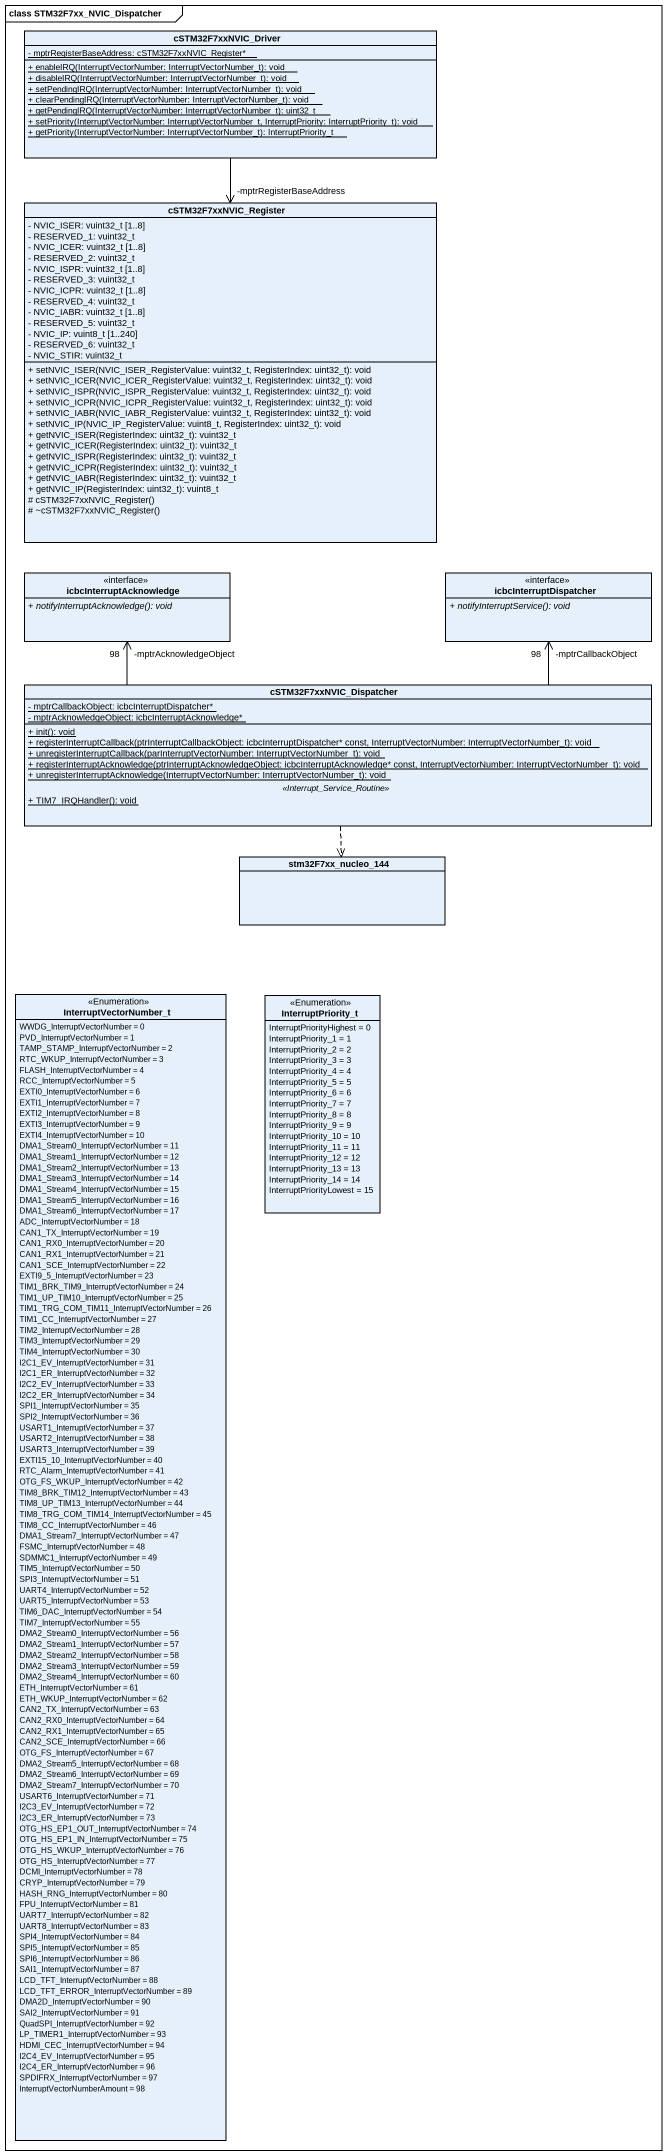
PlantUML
@startuml
mainframe class STM32F7xx_NVIC_Dispatcher
hide circle
hide empty members
skinparam classAttributeIconSize 0
class cSTM32F7xxNVIC_Driver {
  {static} - mptrRegisterBaseAddress: cSTM32F7xxNVIC_Register*
  {static} + enableIRQ(InterruptVectorNumber: InterruptVectorNumber_t): void
  {static} + disableIRQ(InterruptVectorNumber: InterruptVectorNumber_t): void
  {static} + setPendingIRQ(InterruptVectorNumber: InterruptVectorNumber_t): void
  {static} + clearPendingIRQ(InterruptVectorNumber: InterruptVectorNumber_t): void
  {static} + getPendingIRQ(InterruptVectorNumber: InterruptVectorNumber_t): uint32_t
  {static} + setPriority(InterruptVectorNumber: InterruptVectorNumber_t, InterruptPriority: InterruptPriority_t): void
  {static} + getPriority(InterruptVectorNumber: InterruptVectorNumber_t): InterruptPriority_t
}
class cSTM32F7xxNVIC_Register {
  - NVIC_ISER: vuint32_t [1..8]
  - RESERVED_1: vuint32_t
  - NVIC_ICER: vuint32_t [1..8]
  - RESERVED_2: vuint32_t
  - NVIC_ISPR: vuint32_t [1..8]
  - RESERVED_3: vuint32_t
  - NVIC_ICPR: vuint32_t [1..8]
  - RESERVED_4: vuint32_t
  - NVIC_IABR: vuint32_t [1..8]
  - RESERVED_5: vuint32_t
  - NVIC_IP: vuint8_t [1..240]
  - RESERVED_6: vuint32_t
  - NVIC_STIR: vuint32_t
  + setNVIC_ISER(NVIC_ISER_RegisterValue: vuint32_t, RegisterIndex: uint32_t): void
  + setNVIC_ICER(NVIC_ICER_RegisterValue: vuint32_t, RegisterIndex: uint32_t): void
  + setNVIC_ISPR(NVIC_ISPR_RegisterValue: vuint32_t, RegisterIndex: uint32_t): void
  + setNVIC_ICPR(NVIC_ICPR_RegisterValue: vuint32_t, RegisterIndex: uint32_t): void
  + setNVIC_IABR(NVIC_IABR_RegisterValue: vuint32_t, RegisterIndex: uint32_t): void
  + setNVIC_IP(NVIC_IP_RegisterValue: vuint8_t, RegisterIndex: uint32_t): void
  + getNVIC_ISER(RegisterIndex: uint32_t): vuint32_t
  + getNVIC_ICER(RegisterIndex: uint32_t): vuint32_t
  + getNVIC_ISPR(RegisterIndex: uint32_t): vuint32_t
  + getNVIC_ICPR(RegisterIndex: uint32_t): vuint32_t
  + getNVIC_IABR(RegisterIndex: uint32_t): vuint32_t
  + getNVIC_IP(RegisterIndex: uint32_t): vuint8_t
  # cSTM32F7xxNVIC_Register()
  # ~cSTM32F7xxNVIC_Register()
}
class icbcInterruptAcknowledge <<interface>> {
  {abstract} + notifyInterruptAcknowledge(): void
}
class icbcInterruptDispatcher <<interface>> {
  {abstract} + notifyInterruptService(): void
}
class cSTM32F7xxNVIC_Dispatcher {
  {static} - mptrCallbackObject: icbcInterruptDispatcher*
  {static} - mptrAcknowledgeObject: icbcInterruptAcknowledge*
  --
  {static} + init(): void
  {static} + registerInterruptCallback(ptrInterruptCallbackObject: icbcInterruptDispatcher* const, InterruptVectorNumber: InterruptVectorNumber_t): void
  {static} + unregisterInterruptCallback(parInterruptVectorNumber: InterruptVectorNumber_t): void
  {static} + registerInterruptAcknowledge(ptrInterruptAcknowledgeObject: icbcInterruptAcknowledge* const, InterruptVectorNumber: InterruptVectorNumber_t): void
  {static} + unregisterInterruptAcknowledge(InterruptVectorNumber: InterruptVectorNumber_t): void
  .. <<Interrupt_Service_Routine>> ..
  {static} + TIM7_IRQHandler(): void
}
class stm32F7xx_nucleo_144
enum InterruptVectorNumber_t <<Enumeration>> {
  WWDG_InterruptVectorNumber = 0
  PVD_InterruptVectorNumber = 1
  TAMP_STAMP_InterruptVectorNumber = 2
  RTC_WKUP_InterruptVectorNumber = 3
  FLASH_InterruptVectorNumber = 4
  RCC_InterruptVectorNumber = 5
  EXTI0_InterruptVectorNumber = 6
  EXTI1_InterruptVectorNumber = 7
  EXTI2_InterruptVectorNumber = 8
  EXTI3_InterruptVectorNumber = 9
  EXTI4_InterruptVectorNumber = 10
  DMA1_Stream0_InterruptVectorNumber = 11
  DMA1_Stream1_InterruptVectorNumber = 12
  DMA1_Stream2_InterruptVectorNumber = 13
  DMA1_Stream3_InterruptVectorNumber = 14
  DMA1_Stream4_InterruptVectorNumber = 15
  DMA1_Stream5_InterruptVectorNumber = 16
  DMA1_Stream6_InterruptVectorNumber = 17
  ADC_InterruptVectorNumber = 18
  CAN1_TX_InterruptVectorNumber = 19
  CAN1_RX0_InterruptVectorNumber = 20
  CAN1_RX1_InterruptVectorNumber = 21
  CAN1_SCE_InterruptVectorNumber = 22
  EXTI9_5_InterruptVectorNumber = 23
  TIM1_BRK_TIM9_InterruptVectorNumber = 24
  TIM1_UP_TIM10_InterruptVectorNumber = 25
  TIM1_TRG_COM_TIM11_InterruptVectorNumber = 26
  TIM1_CC_InterruptVectorNumber = 27
  TIM2_InterruptVectorNumber = 28
  TIM3_InterruptVectorNumber = 29
  TIM4_InterruptVectorNumber = 30
  I2C1_EV_InterruptVectorNumber = 31
  I2C1_ER_InterruptVectorNumber = 32
  I2C2_EV_InterruptVectorNumber = 33
  I2C2_ER_InterruptVectorNumber = 34
  SPI1_InterruptVectorNumber = 35
  SPI2_InterruptVectorNumber = 36
  USART1_InterruptVectorNumber = 37
  USART2_InterruptVectorNumber = 38
  USART3_InterruptVectorNumber = 39
  EXTI15_10_InterruptVectorNumber = 40
  RTC_Alarm_InterruptVectorNumber = 41
  OTG_FS_WKUP_InterruptVectorNumber = 42
  TIM8_BRK_TIM12_InterruptVectorNumber = 43
  TIM8_UP_TIM13_InterruptVectorNumber = 44
  TIM8_TRG_COM_TIM14_InterruptVectorNumber = 45
  TIM8_CC_InterruptVectorNumber = 46
  DMA1_Stream7_InterruptVectorNumber = 47
  FSMC_InterruptVectorNumber = 48
  SDMMC1_InterruptVectorNumber = 49
  TIM5_InterruptVectorNumber = 50
  SPI3_InterruptVectorNumber = 51
  UART4_InterruptVectorNumber = 52
  UART5_InterruptVectorNumber = 53
  TIM6_DAC_InterruptVectorNumber = 54
  TIM7_InterruptVectorNumber = 55
  DMA2_Stream0_InterruptVectorNumber = 56
  DMA2_Stream1_InterruptVectorNumber = 57
  DMA2_Stream2_InterruptVectorNumber = 58
  DMA2_Stream3_InterruptVectorNumber = 59
  DMA2_Stream4_InterruptVectorNumber = 60
  ETH_InterruptVectorNumber = 61
  ETH_WKUP_InterruptVectorNumber = 62
  CAN2_TX_InterruptVectorNumber = 63
  CAN2_RX0_InterruptVectorNumber = 64
  CAN2_RX1_InterruptVectorNumber = 65
  CAN2_SCE_InterruptVectorNumber = 66
  OTG_FS_InterruptVectorNumber = 67
  DMA2_Stream5_InterruptVectorNumber = 68
  DMA2_Stream6_InterruptVectorNumber = 69
  DMA2_Stream7_InterruptVectorNumber = 70
  USART6_InterruptVectorNumber = 71
  I2C3_EV_InterruptVectorNumber = 72
  I2C3_ER_InterruptVectorNumber = 73
  OTG_HS_EP1_OUT_InterruptVectorNumber = 74
  OTG_HS_EP1_IN_InterruptVectorNumber = 75
  OTG_HS_WKUP_InterruptVectorNumber = 76
  OTG_HS_InterruptVectorNumber = 77
  DCMI_InterruptVectorNumber = 78
  CRYP_InterruptVectorNumber = 79
  HASH_RNG_InterruptVectorNumber = 80
  FPU_InterruptVectorNumber = 81
  UART7_InterruptVectorNumber = 82
  UART8_InterruptVectorNumber = 83
  SPI4_InterruptVectorNumber = 84
  SPI5_InterruptVectorNumber = 85
  SPI6_InterruptVectorNumber = 86
  SAI1_InterruptVectorNumber = 87
  LCD_TFT_InterruptVectorNumber = 88
  LCD_TFT_ERROR_InterruptVectorNumber = 89
  DMA2D_InterruptVectorNumber = 90
  SAI2_InterruptVectorNumber = 91
  QuadSPI_InterruptVectorNumber = 92
  LP_TIMER1_InterruptVectorNumber = 93
  HDMI_CEC_InterruptVectorNumber = 94
  I2C4_EV_InterruptVectorNumber = 95
  I2C4_ER_InterruptVectorNumber = 96
  SPDIFRX_InterruptVectorNumber = 97
  InterruptVectorNumberAmount = 98
}
enum InterruptPriority_t <<Enumeration>> {
  InterruptPriorityHighest = 0
  InterruptPriority_1 = 1
  InterruptPriority_2 = 2
  InterruptPriority_3 = 3
  InterruptPriority_4 = 4
  InterruptPriority_5 = 5
  InterruptPriority_6 = 6
  InterruptPriority_7 = 7
  InterruptPriority_8 = 8
  InterruptPriority_9 = 9
  InterruptPriority_10 = 10
  InterruptPriority_11 = 11
  InterruptPriority_12 = 12
  InterruptPriority_13 = 13
  InterruptPriority_14 = 14
  InterruptPriorityLowest = 15
}
cSTM32F7xxNVIC_Driver --> "-mptrRegisterBaseAddress" cSTM32F7xxNVIC_Register
cSTM32F7xxNVIC_Dispatcher -up-> "-mptrAcknowledgeObject\n98" icbcInterruptAcknowledge
cSTM32F7xxNVIC_Dispatcher -up-> "-mptrCallbackObject\n98" icbcInterruptDispatcher
cSTM32F7xxNVIC_Dispatcher ..> stm32F7xx_nucleo_144
@enduml
